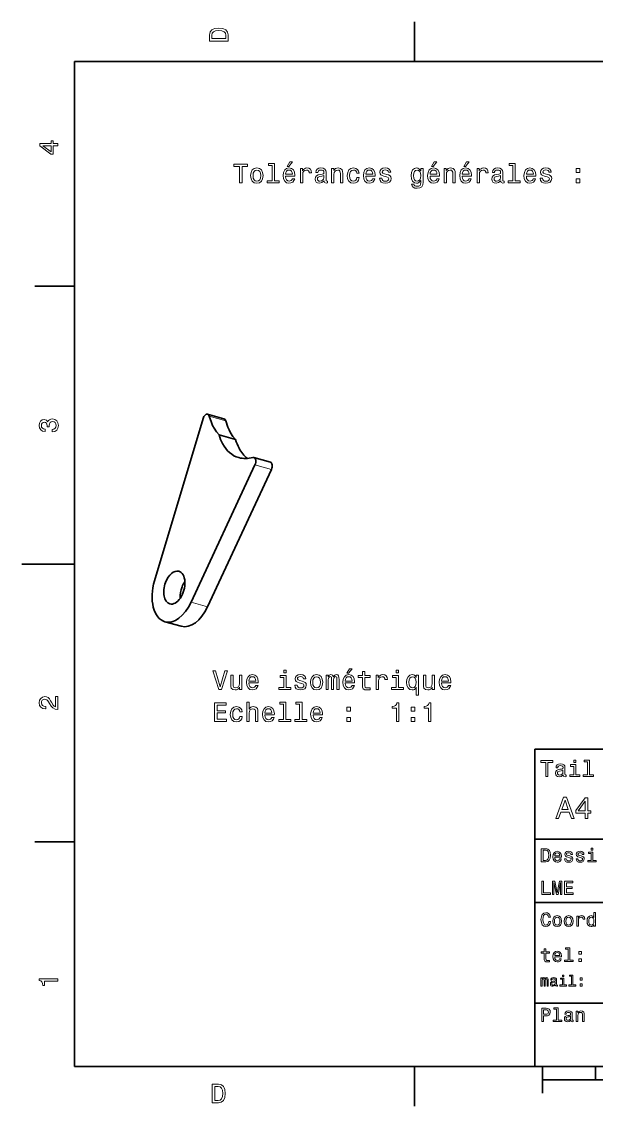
# Model space of a CAD drawing. Extents: x 0 to 297, y 0 to 210.
# Drawn here: x 0 to 108.7, y 2.5 to 207.5 of the extents above; entities that cross this region are included whole.
import ezdxf

# ---------------------------------------------------------------- set-up
doc = ezdxf.new("R2010")
doc.units = 0

msp = doc.modelspace()

# ---------------------------------------------------------------- linework, layer by layer
at = {"color": 7, "lineweight": 35, "ltscale": 0.1875}
for p, q in [((74.300003, 200), (74.300003, 207.5)), ((10, 157.5), (2.5, 157.5)), ((10, 52.5), (2.5, 52.5)), ((74.300003, 10), (74.300003, 2.5))]:
    msp.add_line(p, q, dxfattribs=at)
at = {"color": 7, "lineweight": 35}
for p, q in [((287, 200), (10, 200)), ((10, 200), (10, 10)), ((34.310867, 132.52832), (25.124331, 101.818321)), ((32.028049, 97.77507), (44.112312, 123.7388)), ((35.144493, 96.910027), (47.228756, 122.873764)), ((97, 10), (97, 70)), ((97, 70), (287, 70)), ((97, 53), (162, 53)), ((97, 41), (162, 41)), ((97, 22), (162, 22)), ((10, 10), (287, 10)), ((97, 10), (287, 10)), ((98.5, 7.5), (198.5, 7.5))]:
    msp.add_line(p, q, dxfattribs=at)
at = {"color": 7, "lineweight": 35, "ltscale": 0.080857}
for p, q in [((35.135937, 133.302017), (38.25238, 132.436981)), ((40.452961, 128.52005), (37.336517, 129.385101)), ((47.023422, 124.250923), (43.906975, 125.115967)), ((27.06814, 94.090286), (30.184586, 93.225243))]:
    msp.add_line(p, q, dxfattribs=at)
at = {"color": 7, "lineweight": 13, "ltscale": 0.080857}
for p, q in [((35.452778, 132.928955), (38.569225, 132.063919)), ((47.228756, 122.873764), (44.112312, 123.7388)), ((35.144493, 96.910027), (32.028049, 97.77507))]:
    msp.add_line(p, q, dxfattribs=at)
at = {"color": 7, "lineweight": 35, "ltscale": 0.25}
msp.add_line((10, 105), (0, 105), dxfattribs=at)
at = {"color": 7, "lineweight": 35, "ltscale": 0.125}
msp.add_line((98.5, 10), (98.5, 5), dxfattribs=at)
at = {"color": 7, "lineweight": 35, "ltscale": 0.0625}
msp.add_line((108.5, 10), (108.5, 7.5), dxfattribs=at)
at = {"color": 7, "lineweight": 13}
for points in [[(35.533215, 204.994965), (35.533215, 203.829971), (39.033215, 203.829971), (39.033215, 204.994965), (38.922264, 205.544678), (38.584366, 205.953171), (38.034657, 206.205338), (37.283215, 206.296112), (36.516644, 206.215424), (36.21405, 206.114563), (35.971977, 205.973343), (35.644165, 205.56485), (35.563473, 205.297562)], [(35.951801, 204.959656), (36.027451, 205.342941), (36.259438, 205.605194), (36.672985, 205.761536), (37.283215, 205.811966), (37.873272, 205.756485), (38.286816, 205.600143), (38.533936, 205.332855), (38.614628, 204.959656), (38.614628, 204.298996), (35.951801, 204.298996)], [(6.833213, 184.02739), (6.833213, 184.481277), (5.965778, 184.481277), (5.965778, 184.98056), (5.56232, 184.98056), (5.56232, 184.481277), (3.408862, 184.481277), (3.408862, 184.022339), (5.521974, 182.489197), (5.965778, 182.489197), (5.965778, 184.02739)], [(5.56232, 182.912827), (3.993876, 184.02739), (5.56232, 184.02739)], [(41.201794, 177.052185), (41.665771, 177.052185), (41.665771, 180.128555), (42.72485, 180.128555), (42.72485, 180.552185), (40.137672, 180.552185), (40.137672, 180.128555), (41.201794, 180.128555)], [(47.344444, 180.300018), (47.344444, 177.425385), (46.431622, 177.425385), (46.431622, 177.052185), (48.69603, 177.052185), (48.69603, 177.425385), (47.78825, 177.425385), (47.78825, 180.673218), (46.648479, 180.673218), (46.648479, 180.300018)], [(50.193871, 180.128555), (50.491421, 180.128555), (51.192429, 180.985901), (50.698193, 180.985901)], [(77.518074, 180.128555), (77.815628, 180.128555), (78.516632, 180.985901), (78.0224, 180.985901)], [(83.590118, 180.128555), (83.887665, 180.128555), (84.588676, 180.985901), (84.094437, 180.985901)], [(92.884781, 180.300018), (92.884781, 177.425385), (91.971962, 177.425385), (91.971962, 177.052185), (94.236374, 177.052185), (94.236374, 177.425385), (93.32859, 177.425385), (93.32859, 180.673218), (92.18882, 180.673218), (92.18882, 180.300018)], [(43.294735, 178.403763), (43.375427, 177.788498), (43.607414, 177.33461), (43.975571, 177.052185), (44.469807, 176.95636), (44.959, 177.052185), (45.327156, 177.329559), (45.559143, 177.783447), (45.644878, 178.403763), (45.559143, 179.019043), (45.327156, 179.477982), (44.959, 179.755356), (44.469807, 179.856216), (43.975571, 179.755356), (43.607414, 179.472931), (43.375427, 179.019043)], [(43.748623, 178.408813), (43.794014, 178.862701), (43.935223, 179.190521), (44.16217, 179.392242), (44.469807, 179.462845), (44.7724, 179.392242), (44.999344, 179.195557), (45.140556, 178.862701), (45.190987, 178.408813), (45.140556, 177.949875), (44.999344, 177.61702), (44.7724, 177.415298), (44.469807, 177.349731), (44.16217, 177.415298), (43.935223, 177.61702), (43.794014, 177.949875)], [(49.88623, 178.277695), (51.661449, 178.277695), (51.666492, 178.484467), (51.5858, 179.064438), (51.363899, 179.498154), (51.010872, 179.760391), (50.541851, 179.856216), (50.08292, 179.755356), (49.729893, 179.472931), (49.502949, 179.014008), (49.422256, 178.408813), (49.497906, 177.788498), (49.72485, 177.33461), (50.07283, 177.052185), (50.526722, 176.95636), (50.920094, 177.021927), (51.242859, 177.19339), (51.479893, 177.465729), (51.616058, 177.828842), (51.177299, 177.828842), (51.086521, 177.627106), (50.955399, 177.475815), (50.582199, 177.354782), (50.294735, 177.410248), (50.077873, 177.586761), (49.936665, 177.874237), (49.88623, 178.262558)], [(49.88623, 178.650894), (49.941708, 178.998871), (50.077873, 179.256073), (50.284649, 179.412415), (50.556984, 179.467896), (50.824272, 179.412415), (51.031044, 179.256073), (51.157127, 178.998871), (51.202515, 178.650894)], [(52.700356, 177.052185), (53.144157, 177.052185), (53.144157, 178.600449), (53.189545, 178.973648), (53.325714, 179.240952), (53.547615, 179.402328), (53.845165, 179.457809), (54.06707, 179.422501), (54.233494, 179.32164), (54.334358, 179.150162), (54.369663, 178.918182), (54.818512, 178.918182), (54.757992, 179.326675), (54.591564, 179.619186), (54.314186, 179.7957), (53.935944, 179.856216), (53.678741, 179.815872), (53.456837, 179.715012), (53.260151, 179.543533), (53.103813, 179.311554), (53.103813, 179.760391), (52.700356, 179.760391)], [(57.178741, 177.405212), (57.178741, 177.390076), (57.203957, 177.218613), (57.279602, 177.09758), (57.597328, 177.001755), (57.844444, 177.042099), (57.844444, 177.38504), (57.738541, 177.369904), (57.597328, 177.435471), (57.572113, 177.637207), (57.572113, 179.039215), (57.511593, 179.397293), (57.335083, 179.649445), (57.027443, 179.800751), (56.593727, 179.856216), (56.170097, 179.7957), (55.857414, 179.624237), (55.660728, 179.356934), (55.595169, 179.003922), (55.595169, 178.973648), (55.993584, 178.973648), (56.028885, 179.185471), (56.139835, 179.336761), (56.321392, 179.427551), (56.578598, 179.462845), (56.825714, 179.437637), (57.002228, 179.361984), (57.108135, 179.230865), (57.14344, 179.049301), (57.123264, 178.837494), (57.042572, 178.731583), (56.840843, 178.681152), (56.462601, 178.640808), (56.028885, 178.550018), (55.721249, 178.388641), (55.539692, 178.136475), (55.484215, 177.763275), (55.534649, 177.43042), (55.690987, 177.183304), (55.94315, 177.026962), (56.29113, 176.971497), (56.760155, 177.077408)], [(57.128307, 178.000305), (57.067787, 177.738068), (56.906406, 177.536331), (56.66433, 177.405212), (56.366783, 177.359818), (56.17514, 177.38504), (56.038971, 177.465729), (55.953236, 177.606934), (55.92802, 177.803619), (55.948193, 177.980133), (56.028885, 178.106216), (56.35165, 178.247437), (56.760155, 178.307953), (57.128307, 178.428986)], [(58.605972, 177.052185), (59.049778, 177.052185), (59.049778, 178.615585), (59.095169, 178.973648), (59.241421, 179.235901), (59.468365, 179.397293), (59.770958, 179.457809), (60.013035, 179.407379), (60.16433, 179.27121), (60.239979, 179.044266), (60.265198, 178.741669), (60.265198, 177.052185), (60.709, 177.052185), (60.709, 178.832443), (60.688828, 179.190521), (60.598049, 179.488068), (60.300499, 179.760391), (59.836521, 179.856216), (59.579315, 179.820923), (59.362457, 179.725098), (59.175858, 179.563705), (59.029602, 179.346848), (59.029602, 179.760391), (58.605972, 179.760391)], [(63.366783, 178.862701), (63.805542, 178.862701), (63.714764, 179.266159), (63.497906, 179.583893), (63.160011, 179.780579), (62.721249, 179.856216), (62.237099, 179.755356), (61.868942, 179.472931), (61.636955, 179.014008), (61.556263, 178.398727), (61.631912, 177.788498), (61.858856, 177.33461), (62.216927, 177.052185), (62.70612, 176.95636), (63.139839, 177.032013), (63.477734, 177.24382), (63.709721, 177.576675), (63.810585, 178.020477), (63.386955, 178.020477), (63.311306, 177.738068), (63.170097, 177.526245), (62.968369, 177.395126), (62.721249, 177.354782), (62.413612, 177.420334), (62.191711, 177.62207), (62.055542, 177.949875), (62.010155, 178.413849), (62.055542, 178.867752), (62.196754, 179.195557), (62.423698, 179.397293), (62.721249, 179.467896), (62.983498, 179.422501), (63.180183, 179.306503), (63.311306, 179.114868)], [(65.066345, 178.277695), (66.841568, 178.277695), (66.846603, 178.484467), (66.765915, 179.064438), (66.544014, 179.498154), (66.190987, 179.760391), (65.72197, 179.856216), (65.263031, 179.755356), (64.910011, 179.472931), (64.68306, 179.014008), (64.602371, 178.408813), (64.678024, 177.788498), (64.904968, 177.33461), (65.252945, 177.052185), (65.706841, 176.95636), (66.100212, 177.021927), (66.422974, 177.19339), (66.660011, 177.465729), (66.796173, 177.828842), (66.357414, 177.828842), (66.266632, 177.627106), (66.135513, 177.475815), (65.762314, 177.354782), (65.474854, 177.410248), (65.257996, 177.586761), (65.116783, 177.874237), (65.066345, 178.262558)], [(65.066345, 178.650894), (65.121826, 178.998871), (65.257996, 179.256073), (65.464767, 179.412415), (65.737099, 179.467896), (66.004387, 179.412415), (66.211159, 179.256073), (66.337242, 178.998871), (66.382629, 178.650894)], [(69.040413, 178.630722), (68.61174, 178.731583), (68.294014, 178.84758), (68.18811, 179.08461), (68.218369, 179.251038), (68.324272, 179.37207), (68.495743, 179.447723), (68.742859, 179.477982), (68.979889, 179.447723), (69.166489, 179.356934), (69.287529, 179.220779), (69.337959, 179.039215), (69.771683, 179.039215), (69.771683, 179.049301), (69.69603, 179.377106), (69.489258, 179.634323), (69.166489, 179.7957), (68.742859, 179.856216), (68.314186, 179.7957), (68.001511, 179.629272), (67.804825, 179.382156), (67.744301, 179.069473), (67.789688, 178.766876), (67.930901, 178.555069), (68.162888, 178.403763), (68.500786, 178.297867), (68.995026, 178.176819), (69.297615, 178.050751), (69.378311, 177.949875), (69.408569, 177.798584), (69.363174, 177.611984), (69.242142, 177.470779), (69.045456, 177.37999), (68.783203, 177.349731), (68.505829, 177.37999), (68.3041, 177.485901), (68.167931, 177.657379), (68.112457, 177.894409), (67.683784, 177.894409), (67.754387, 177.490952), (67.961159, 177.198441), (68.288971, 177.021927), (68.742859, 176.95636), (69.216927, 177.021927), (69.564911, 177.198441), (69.776718, 177.480865), (69.852371, 177.849014), (69.796898, 178.166733), (69.640556, 178.383591), (69.383347, 178.524811)], [(75.894157, 177.173218), (75.894157, 179.760391), (75.47052, 179.760391), (75.47052, 179.32164), (75.122543, 179.720047), (74.910721, 179.820923), (74.673691, 179.856216), (74.245026, 179.755356), (73.91217, 179.472931), (73.695313, 179.019043), (73.619659, 178.408813), (73.695313, 177.793533), (73.91217, 177.339645), (74.245026, 177.052185), (74.673691, 176.95636), (74.915771, 176.991669), (75.1175, 177.082443), (75.47052, 177.465729), (75.47052, 177.082443), (75.430176, 176.779846), (75.319229, 176.562988), (75.107407, 176.436905), (74.789688, 176.391525), (74.512314, 176.421783), (74.315628, 176.497437), (74.199631, 176.628555), (74.16433, 176.805069), (73.735657, 176.805069), (73.735657, 176.784897), (73.801216, 176.462128), (74.002945, 176.220047), (74.325714, 176.063705), (74.764473, 176.00824), (75.288971, 176.083893), (75.636948, 176.2957), (75.833633, 176.663864)], [(74.078598, 178.408813), (74.123978, 178.857666), (74.260147, 179.190521), (74.47197, 179.387207), (74.754387, 179.457809), (75.051941, 179.387207), (75.273834, 179.190521), (75.410004, 178.857666), (75.460434, 178.408813), (75.410004, 177.949875), (75.273834, 177.62207), (75.051941, 177.420334), (74.754387, 177.354782), (74.47197, 177.420334), (74.260147, 177.62207), (74.123978, 177.954926)], [(77.210434, 178.277695), (78.985657, 178.277695), (78.990692, 178.484467), (78.910004, 179.064438), (78.688103, 179.498154), (78.335075, 179.760391), (77.866058, 179.856216), (77.40712, 179.755356), (77.054092, 179.472931), (76.827148, 179.014008), (76.74646, 178.408813), (76.822113, 177.788498), (77.049057, 177.33461), (77.397034, 177.052185), (77.850922, 176.95636), (78.244301, 177.021927), (78.567062, 177.19339), (78.804092, 177.465729), (78.940262, 177.828842), (78.501503, 177.828842), (78.410721, 177.627106), (78.279602, 177.475815), (77.906403, 177.354782), (77.618942, 177.410248), (77.402084, 177.586761), (77.260864, 177.874237), (77.210434, 178.262558)], [(77.210434, 178.650894), (77.265915, 178.998871), (77.402084, 179.256073), (77.608856, 179.412415), (77.881187, 179.467896), (78.148483, 179.412415), (78.355255, 179.256073), (78.481331, 178.998871), (78.526718, 178.650894)], [(79.858131, 177.052185), (80.301933, 177.052185), (80.301933, 178.615585), (80.347321, 178.973648), (80.493576, 179.235901), (80.72052, 179.397293), (81.023117, 179.457809), (81.26519, 179.407379), (81.416489, 179.27121), (81.492142, 179.044266), (81.517349, 178.741669), (81.517349, 177.052185), (81.961159, 177.052185), (81.961159, 178.832443), (81.940979, 179.190521), (81.850204, 179.488068), (81.552658, 179.760391), (81.088684, 179.856216), (80.831474, 179.820923), (80.614616, 179.725098), (80.428017, 179.563705), (80.281761, 179.346848), (80.281761, 179.760391), (79.858131, 179.760391)], [(83.282486, 178.277695), (85.057693, 178.277695), (85.062744, 178.484467), (84.982048, 179.064438), (84.760147, 179.498154), (84.40712, 179.760391), (83.938103, 179.856216), (83.479172, 179.755356), (83.126144, 179.472931), (82.8992, 179.014008), (82.818504, 178.408813), (82.89415, 177.788498), (83.121094, 177.33461), (83.469086, 177.052185), (83.922974, 176.95636), (84.316345, 177.021927), (84.639114, 177.19339), (84.876144, 177.465729), (85.012314, 177.828842), (84.573547, 177.828842), (84.482773, 177.627106), (84.351646, 177.475815), (83.978447, 177.354782), (83.690979, 177.410248), (83.474121, 177.586761), (83.332916, 177.874237), (83.282486, 178.262558)], [(83.282486, 178.650894), (83.337952, 178.998871), (83.474121, 179.256073), (83.680893, 179.412415), (83.953232, 179.467896), (84.22052, 179.412415), (84.427292, 179.256073), (84.553375, 178.998871), (84.598763, 178.650894)], [(86.096603, 177.052185), (86.540405, 177.052185), (86.540405, 178.600449), (86.5858, 178.973648), (86.721962, 179.240952), (86.943863, 179.402328), (87.241409, 179.457809), (87.463318, 179.422501), (87.629745, 179.32164), (87.730606, 179.150162), (87.765915, 178.918182), (88.214752, 178.918182), (88.154236, 179.326675), (87.987808, 179.619186), (87.710434, 179.7957), (87.332191, 179.856216), (87.074989, 179.815872), (86.853088, 179.715012), (86.656403, 179.543533), (86.500061, 179.311554), (86.500061, 179.760391), (86.096603, 179.760391)], [(90.574982, 177.405212), (90.574982, 177.390076), (90.600204, 177.218613), (90.67585, 177.09758), (90.993576, 177.001755), (91.240692, 177.042099), (91.240692, 177.38504), (91.134781, 177.369904), (90.993576, 177.435471), (90.968353, 177.637207), (90.968353, 179.039215), (90.907837, 179.397293), (90.731323, 179.649445), (90.423691, 179.800751), (89.989975, 179.856216), (89.566345, 179.7957), (89.253662, 179.624237), (89.056976, 179.356934), (88.991409, 179.003922), (88.991409, 178.973648), (89.389832, 178.973648), (89.425133, 179.185471), (89.536087, 179.336761), (89.717636, 179.427551), (89.974838, 179.462845), (90.221962, 179.437637), (90.398476, 179.361984), (90.504379, 179.230865), (90.539688, 179.049301), (90.519516, 178.837494), (90.43882, 178.731583), (90.237091, 178.681152), (89.858849, 178.640808), (89.425133, 178.550018), (89.117493, 178.388641), (88.935944, 178.136475), (88.880463, 177.763275), (88.930893, 177.43042), (89.087234, 177.183304), (89.339401, 177.026962), (89.687378, 176.971497), (90.156403, 177.077408)], [(90.524551, 178.000305), (90.464035, 177.738068), (90.302658, 177.536331), (90.060577, 177.405212), (89.763031, 177.359818), (89.571381, 177.38504), (89.435219, 177.465729), (89.349487, 177.606934), (89.324265, 177.803619), (89.344437, 177.980133), (89.425133, 178.106216), (89.747894, 178.247437), (90.156403, 178.307953), (90.524551, 178.428986)], [(95.426575, 178.277695), (97.201782, 178.277695), (97.206833, 178.484467), (97.126137, 179.064438), (96.904236, 179.498154), (96.551208, 179.760391), (96.082191, 179.856216), (95.62326, 179.755356), (95.270233, 179.472931), (95.043289, 179.014008), (94.962593, 178.408813), (95.038239, 177.788498), (95.265182, 177.33461), (95.613174, 177.052185), (96.067062, 176.95636), (96.460434, 177.021927), (96.783203, 177.19339), (97.020233, 177.465729), (97.156403, 177.828842), (96.717636, 177.828842), (96.626862, 177.627106), (96.495735, 177.475815), (96.122536, 177.354782), (95.835068, 177.410248), (95.61821, 177.586761), (95.477005, 177.874237), (95.426575, 178.262558)], [(95.426575, 178.650894), (95.48204, 178.998871), (95.61821, 179.256073), (95.824982, 179.412415), (96.097321, 179.467896), (96.364609, 179.412415), (96.571381, 179.256073), (96.697464, 178.998871), (96.742851, 178.650894)], [(99.400635, 178.630722), (98.971954, 178.731583), (98.654236, 178.84758), (98.548325, 179.08461), (98.578583, 179.251038), (98.684494, 179.37207), (98.855965, 179.447723), (99.103081, 179.477982), (99.340118, 179.447723), (99.526718, 179.356934), (99.647751, 179.220779), (99.698181, 179.039215), (100.131897, 179.039215), (100.131897, 179.049301), (100.056252, 179.377106), (99.84948, 179.634323), (99.526718, 179.7957), (99.103081, 179.856216), (98.674408, 179.7957), (98.361725, 179.629272), (98.165039, 179.382156), (98.104523, 179.069473), (98.149918, 178.766876), (98.291122, 178.555069), (98.523109, 178.403763), (98.861008, 178.297867), (99.35524, 178.176819), (99.657837, 178.050751), (99.738525, 177.949875), (99.768784, 177.798584), (99.723404, 177.611984), (99.602364, 177.470779), (99.405678, 177.37999), (99.143433, 177.349731), (98.866051, 177.37999), (98.664322, 177.485901), (98.528152, 177.657379), (98.472679, 177.894409), (98.044006, 177.894409), (98.114609, 177.490952), (98.321381, 177.198441), (98.649193, 177.021927), (99.103081, 176.95636), (99.577148, 177.021927), (99.925125, 177.198441), (100.136948, 177.480865), (100.212593, 177.849014), (100.15712, 178.166733), (100.000778, 178.383591), (99.743576, 178.524811)], [(104.842278, 179.008957), (105.538239, 179.008957), (105.538239, 179.760391), (104.842278, 179.760391)], [(104.842278, 177.052185), (105.538239, 177.052185), (105.538239, 177.803619), (104.842278, 177.803619)], [(5.73379, 129.979111), (5.769093, 129.979111), (6.253242, 130.059799), (6.616354, 130.296829), (6.848343, 130.670029), (6.934078, 131.164276), (6.848343, 131.688766), (6.626441, 132.082138), (6.273415, 132.334305), (5.819525, 132.425079), (5.521974, 132.384735), (5.279899, 132.273788), (5.0933, 132.092224), (4.957133, 131.850143), (4.684798, 132.177963), (4.251081, 132.293961), (3.857709, 132.218307), (3.560158, 132.00145), (3.373559, 131.648422), (3.307997, 131.164276), (3.388689, 130.710388), (3.610591, 130.362396), (3.963617, 130.135452), (4.432637, 130.059799), (4.46794, 130.059799), (4.46794, 130.508652), (4.145173, 130.548996), (3.913184, 130.680115), (3.771974, 130.891937), (3.721542, 131.189484), (3.761888, 131.451736), (3.867795, 131.643372), (4.039265, 131.759369), (4.271254, 131.804764), (4.518372, 131.759369), (4.684798, 131.638336), (4.785663, 131.426514), (4.815922, 131.139053), (4.810879, 130.942368), (5.209294, 130.942368), (5.199208, 131.189484), (5.244596, 131.507217), (5.365634, 131.744247), (5.56232, 131.885452), (5.819525, 131.935883), (6.112032, 131.880417), (6.328891, 131.734161), (6.465058, 131.502167), (6.510447, 131.194534), (6.460014, 130.876801), (6.308718, 130.644821), (6.066643, 130.498566), (5.73379, 130.443085)], [(38.416996, 84.788094), (37.539474, 81.807549), (36.636734, 84.788094), (36.157627, 84.788094), (37.287312, 81.283051), (37.791634, 81.283051), (38.896103, 84.788094)], [(42.955898, 82.508553), (44.731117, 82.508553), (44.73616, 82.715324), (44.655468, 83.295296), (44.433563, 83.729019), (44.08054, 83.991264), (43.611519, 84.087082), (43.152584, 83.986221), (42.799561, 83.703796), (42.572613, 83.244865), (42.491924, 82.639679), (42.56757, 82.019363), (42.794518, 81.565468), (43.142498, 81.283051), (43.59639, 81.187233), (43.989761, 81.252792), (44.312527, 81.424263), (44.549561, 81.696594), (44.685726, 82.059708), (44.246967, 82.059708), (44.156189, 81.857979), (44.025063, 81.70668), (43.651863, 81.585648), (43.364403, 81.641121), (43.147541, 81.817635), (43.006332, 82.105095), (42.955898, 82.493423)], [(50.011375, 84.904091), (49.542355, 84.904091), (49.542355, 84.399765), (50.011375, 84.399765)], [(53.00201, 82.86158), (52.573334, 82.962448), (52.255611, 83.078438), (52.149704, 83.315468), (52.179962, 83.481895), (52.285873, 83.602936), (52.45734, 83.678581), (52.70446, 83.708839), (52.94149, 83.678581), (53.12809, 83.587807), (53.24913, 83.451637), (53.299561, 83.270081), (53.733276, 83.270081), (53.733276, 83.280167), (53.657631, 83.607979), (53.450859, 83.865181), (53.12809, 84.026566), (52.70446, 84.087082), (52.275787, 84.026566), (51.963104, 83.860138), (51.766418, 83.613022), (51.705902, 83.300339), (51.751289, 82.997749), (51.892498, 82.785934), (52.124489, 82.634636), (52.462383, 82.528725), (52.956619, 82.407692), (53.259216, 82.281609), (53.339905, 82.180748), (53.370163, 82.029449), (53.324776, 81.84285), (53.203739, 81.701637), (53.007053, 81.610863), (52.744804, 81.580605), (52.46743, 81.610863), (52.265697, 81.716766), (52.129532, 81.888237), (52.074055, 82.125267), (51.645382, 82.125267), (51.715988, 81.721809), (51.92276, 81.429306), (52.250568, 81.252792), (52.70446, 81.187233), (53.17852, 81.252792), (53.526505, 81.429306), (53.738319, 81.711723), (53.813969, 82.07988), (53.758492, 82.397606), (53.602154, 82.614464), (53.344948, 82.755676)], [(54.58054, 82.634636), (54.661232, 82.019363), (54.893219, 81.565468), (55.261375, 81.283051), (55.755611, 81.187233), (56.244804, 81.283051), (56.612961, 81.560425), (56.844948, 82.01432), (56.930683, 82.634636), (56.844948, 83.249908), (56.612961, 83.708839), (56.244804, 83.986221), (55.755611, 84.087082), (55.261375, 83.986221), (54.893219, 83.703796), (54.661232, 83.249908)], [(57.571175, 81.283051), (57.979675, 81.283051), (57.979675, 83.093567), (58.00489, 83.365906), (58.080544, 83.562592), (58.196533, 83.678581), (58.347832, 83.723976), (58.468872, 83.683624), (58.549561, 83.582764), (58.589905, 83.411293), (58.605034, 83.184349), (58.605034, 81.283051), (58.988319, 81.283051), (58.988319, 83.093567), (59.013538, 83.360863), (59.089188, 83.557549), (59.210224, 83.678581), (59.361519, 83.723976), (59.482559, 83.683624), (59.563248, 83.582764), (59.613682, 83.184349), (59.613682, 81.283051), (60.022186, 81.283051), (60.022186, 83.154091), (59.996967, 83.542419), (59.916275, 83.839966), (59.75489, 84.021523), (59.492645, 84.087082), (59.185005, 83.986221), (58.947975, 83.69371), (58.761375, 83.981178), (58.448696, 84.087082), (58.161232, 83.986221), (57.964546, 83.703796), (57.964546, 83.991264), (57.571175, 83.991264)], [(61.172039, 82.508553), (62.947254, 82.508553), (62.952297, 82.715324), (62.871605, 83.295296), (62.649704, 83.729019), (62.296677, 83.991264), (61.82766, 84.087082), (61.368725, 83.986221), (61.015701, 83.703796), (60.788754, 83.244865), (60.708061, 82.639679), (60.78371, 82.019363), (61.010654, 81.565468), (61.358639, 81.283051), (61.812531, 81.187233), (62.205902, 81.252792), (62.528667, 81.424263), (62.765701, 81.696594), (62.901863, 82.059708), (62.463104, 82.059708), (62.372326, 81.857979), (62.241203, 81.70668), (61.868004, 81.585648), (61.58054, 81.641121), (61.363682, 81.817635), (61.222473, 82.105095), (61.172039, 82.493423)], [(61.479675, 84.359421), (61.777225, 84.359421), (62.478233, 85.216766), (61.983997, 85.216766)], [(64.414833, 83.522247), (64.414833, 82.165619), (64.445091, 81.726852), (64.586304, 81.424263), (64.868721, 81.247749), (65.347832, 81.187233), (65.87233, 81.212448), (65.87233, 81.595734), (65.489044, 81.565468), (65.14106, 81.60582), (64.95446, 81.731895), (64.873764, 81.94371), (64.858635, 82.241264), (64.858635, 83.522247), (65.87233, 83.522247), (65.87233, 83.900482), (64.858635, 83.900482), (64.858635, 84.692276), (64.414833, 84.692276), (64.414833, 83.900482), (63.648262, 83.900482), (63.648262, 83.522247)], [(67.022179, 81.283051), (67.465988, 81.283051), (67.465988, 82.831322), (67.511375, 83.204521), (67.647537, 83.471809), (67.869446, 83.633194), (68.166992, 83.688667), (68.388901, 83.653366), (68.555321, 83.552505), (68.656189, 83.381035), (68.69149, 83.149048), (69.140335, 83.149048), (69.079819, 83.557549), (68.913391, 83.850052), (68.636017, 84.026566), (68.257767, 84.087082), (68.000565, 84.046738), (67.778664, 83.945877), (67.581978, 83.774406), (67.425636, 83.542419), (67.425636, 83.991264), (67.022179, 83.991264)], [(71.263535, 84.904091), (70.79451, 84.904091), (70.79451, 84.399765), (71.263535, 84.399765)], [(74.592064, 83.572678), (74.435722, 83.799622), (74.259216, 83.961006), (74.052437, 84.051781), (73.815407, 84.087082), (73.386734, 83.986221), (73.053879, 83.703796), (72.837021, 83.249908), (72.761368, 82.639679), (72.837021, 82.024406), (73.053879, 81.570511), (73.386734, 81.283051), (73.815407, 81.187233), (74.052437, 81.217491), (74.254166, 81.303223), (74.430679, 81.459564), (74.592064, 81.696594), (74.592064, 80.234062), (75.035873, 80.234062), (75.035873, 83.991264), (74.592064, 83.991264)], [(79.388168, 82.508553), (81.163391, 82.508553), (81.168427, 82.715324), (81.087738, 83.295296), (80.865837, 83.729019), (80.51281, 83.991264), (80.043793, 84.087082), (79.584854, 83.986221), (79.231827, 83.703796), (79.004883, 83.244865), (78.924194, 82.639679), (78.999847, 82.019363), (79.226791, 81.565468), (79.574768, 81.283051), (80.028656, 81.187233), (80.422035, 81.252792), (80.744797, 81.424263), (80.981827, 81.696594), (81.117996, 82.059708), (80.679237, 82.059708), (80.588455, 81.857979), (80.457336, 81.70668), (80.084137, 81.585648), (79.796677, 81.641121), (79.579819, 81.817635), (79.438599, 82.105095), (79.388168, 82.493423)], [(41.619446, 83.991264), (41.17564, 83.991264), (41.17564, 82.427864), (41.125206, 82.064751), (40.978954, 81.802505), (40.75201, 81.641121), (40.45446, 81.590691), (40.217426, 81.631035), (40.066132, 81.752068), (39.980396, 81.958839), (39.960224, 82.25135), (39.960224, 83.991264), (39.516418, 83.991264), (39.516418, 82.211006), (39.531548, 81.852936), (39.627369, 81.555382), (39.919876, 81.283051), (40.388897, 81.187233), (40.64106, 81.222534), (40.857918, 81.313309), (41.044518, 81.46965), (41.195812, 81.696594), (41.195812, 81.283051), (41.619446, 81.283051)], [(42.955898, 82.881752), (43.011375, 83.229736), (43.147541, 83.486938), (43.354317, 83.64328), (43.626648, 83.698753), (43.89394, 83.64328), (44.100712, 83.486938), (44.226791, 83.229736), (44.272182, 82.881752)], [(49.996246, 81.65625), (49.996246, 83.900482), (48.856476, 83.900482), (48.856476, 83.522247), (49.552441, 83.522247), (49.552441, 81.65625), (48.644661, 81.65625), (48.644661, 81.283051), (50.914112, 81.283051), (50.914112, 81.65625)], [(55.034431, 82.639679), (55.079819, 83.093567), (55.221031, 83.421379), (55.447975, 83.623108), (55.755611, 83.69371), (56.058205, 83.623108), (56.285149, 83.426422), (56.426361, 83.093567), (56.476791, 82.639679), (56.426361, 82.180748), (56.285149, 81.847893), (56.058205, 81.646164), (55.755611, 81.580605), (55.447975, 81.646164), (55.221031, 81.847893), (55.079819, 82.180748)], [(61.172039, 82.881752), (61.227516, 83.229736), (61.363682, 83.486938), (61.570454, 83.64328), (61.842789, 83.698753), (62.110077, 83.64328), (62.316849, 83.486938), (62.442932, 83.229736), (62.488319, 82.881752)], [(71.248405, 81.65625), (71.248405, 83.900482), (70.108635, 83.900482), (70.108635, 83.522247), (70.804596, 83.522247), (70.804596, 81.65625), (69.89682, 81.65625), (69.89682, 81.283051), (72.166275, 81.283051), (72.166275, 81.65625)], [(73.215263, 82.639679), (73.260651, 83.088524), (73.401863, 83.416336), (73.613678, 83.618065), (73.891052, 83.688667), (74.183563, 83.618065), (74.405464, 83.421379), (74.536591, 83.093567), (74.587021, 82.639679), (74.536591, 82.180748), (74.405464, 81.852936), (74.183563, 81.651207), (73.891052, 81.585648), (73.613678, 81.651207), (73.401863, 81.852936), (73.260651, 82.185791)], [(78.051712, 83.991264), (77.60791, 83.991264), (77.60791, 82.427864), (77.55748, 82.064751), (77.411224, 81.802505), (77.18428, 81.641121), (76.886734, 81.590691), (76.649704, 81.631035), (76.498398, 81.752068), (76.412666, 81.958839), (76.392494, 82.25135), (76.392494, 83.991264), (75.948692, 83.991264), (75.948692, 82.211006), (75.963821, 81.852936), (76.059647, 81.555382), (76.35215, 81.283051), (76.821167, 81.187233), (77.073334, 81.222534), (77.290192, 81.313309), (77.476791, 81.46965), (77.628082, 81.696594), (77.628082, 81.283051), (78.051712, 81.283051)], [(79.388168, 82.881752), (79.443649, 83.229736), (79.579819, 83.486938), (79.786591, 83.64328), (80.058922, 83.698753), (80.326218, 83.64328), (80.53299, 83.486938), (80.659065, 83.229736), (80.704453, 82.881752)], [(6.833213, 77.519447), (6.833213, 79.925072), (6.399496, 79.925072), (6.399496, 78.023773), (6.162464, 78.129684), (5.965778, 78.311241), (5.607709, 78.871033), (5.456412, 79.168587), (5.239553, 79.501442), (4.987392, 79.738472), (4.689842, 79.874641), (4.351945, 79.925072), (3.928314, 79.839333), (3.595461, 79.602303), (3.383646, 79.239189), (3.307997, 78.770172), (3.393732, 78.286018), (3.630764, 77.91787), (4.009006, 77.680832), (4.508286, 77.600143), (4.578891, 77.600143), (4.578891, 78.059074), (4.538545, 78.059074), (4.195605, 78.104462), (3.943444, 78.240631), (3.782061, 78.457489), (3.726585, 78.744957), (3.777017, 79.03746), (3.903098, 79.254318), (4.099784, 79.395531), (4.346902, 79.445961), (4.578891, 79.41066), (4.775577, 79.314842), (4.947046, 79.153458), (5.098343, 78.931557), (5.259727, 78.634003), (5.572406, 78.139771), (5.90526, 77.791786), (6.308718, 77.585014), (6.818084, 77.519447)], [(36.480396, 75.236221), (38.699417, 75.236221), (38.699417, 75.659851), (36.944374, 75.659851), (36.944374, 76.845009), (38.507774, 76.845009), (38.507774, 77.263596), (36.944374, 77.263596), (36.944374, 78.312592), (38.659069, 78.312592), (38.659069, 78.736221), (36.480396, 78.736221)], [(41.256332, 77.046738), (41.695091, 77.046738), (41.604317, 77.450195), (41.387455, 77.767921), (41.049561, 77.964607), (40.610798, 78.040253), (40.126648, 77.939392), (39.758492, 77.656967), (39.526505, 77.198036), (39.445812, 76.582764), (39.521461, 75.972534), (39.748405, 75.518639), (40.106476, 75.236221), (40.595669, 75.140404), (41.029388, 75.216049), (41.367283, 75.427864), (41.59927, 75.760719), (41.700134, 76.204521), (41.276505, 76.204521), (41.200855, 75.922104), (41.059647, 75.710281), (40.857918, 75.579163), (40.610798, 75.538818), (40.303162, 75.604378), (40.081261, 75.806107), (39.945091, 76.133919), (39.899704, 76.597893), (39.945091, 77.051781), (40.086304, 77.379593), (40.313248, 77.581322), (40.610798, 77.651924), (40.873047, 77.606537), (41.069733, 77.490547), (41.200855, 77.298904)], [(42.56757, 75.236221), (43.011375, 75.236221), (43.011375, 76.799622), (43.056763, 77.157692), (43.203018, 77.419937), (43.429962, 77.581322), (43.732555, 77.641838), (43.974632, 77.591408), (44.125931, 77.455238), (44.201576, 77.228294), (44.226791, 76.925705), (44.226791, 75.236221), (44.670597, 75.236221), (44.670597, 77.016479), (44.650425, 77.37455), (44.559647, 77.672104), (44.262096, 77.944435), (43.798119, 78.040253), (43.545959, 78.004951), (43.329098, 77.909134), (43.147541, 77.757835), (43.011375, 77.551064), (43.011375, 78.857262), (42.56757, 78.857262)], [(45.99192, 76.461723), (47.767139, 76.461723), (47.772182, 76.668495), (47.69149, 77.248466), (47.469589, 77.68219), (47.116562, 77.944435), (46.647541, 78.040253), (46.18861, 77.939392), (45.835583, 77.656967), (45.608639, 77.198036), (45.527946, 76.59285), (45.603596, 75.972534), (45.83054, 75.518639), (46.17852, 75.236221), (46.632412, 75.140404), (47.025784, 75.205963), (47.348549, 75.377434), (47.585583, 75.649765), (47.721748, 76.012878), (47.28299, 76.012878), (47.192211, 75.81115), (47.061089, 75.659851), (46.687889, 75.538818), (46.400425, 75.594292), (46.183563, 75.770805), (46.042355, 76.058266), (45.99192, 76.446594)], [(49.522182, 78.484062), (49.522182, 75.609421), (48.60936, 75.609421), (48.60936, 75.236221), (50.873768, 75.236221), (50.873768, 75.609421), (49.965988, 75.609421), (49.965988, 78.857262), (48.826218, 78.857262), (48.826218, 78.484062)], [(52.558205, 78.484062), (52.558205, 75.609421), (51.645382, 75.609421), (51.645382, 75.236221), (53.90979, 75.236221), (53.90979, 75.609421), (53.00201, 75.609421), (53.00201, 78.857262), (51.86224, 78.857262), (51.86224, 78.484062)], [(55.099991, 76.461723), (56.875206, 76.461723), (56.880249, 76.668495), (56.799561, 77.248466), (56.57766, 77.68219), (56.224632, 77.944435), (55.755611, 78.040253), (55.296677, 77.939392), (54.943653, 77.656967), (54.716705, 77.198036), (54.636017, 76.59285), (54.711662, 75.972534), (54.938606, 75.518639), (55.286591, 75.236221), (55.740482, 75.140404), (56.133854, 75.205963), (56.456619, 75.377434), (56.693653, 75.649765), (56.829819, 76.012878), (56.39106, 76.012878), (56.300278, 75.81115), (56.169159, 75.659851), (55.795959, 75.538818), (55.508492, 75.594292), (55.291634, 75.770805), (55.150425, 76.058266), (55.099991, 76.446594)], [(61.479675, 77.192993), (62.17564, 77.192993), (62.17564, 77.944435), (61.479675, 77.944435)], [(70.844948, 75.236221), (71.303879, 75.236221), (71.303879, 78.761436), (70.960938, 78.761436), (70.870163, 78.453804), (70.688606, 78.247025), (70.411224, 78.125992), (70.027939, 78.085648), (70.027939, 77.727577), (70.844948, 77.727577)], [(73.623764, 77.192993), (74.319733, 77.192993), (74.319733, 77.944435), (73.623764, 77.944435)], [(76.916992, 75.236221), (77.375923, 75.236221), (77.375923, 78.761436), (77.03299, 78.761436), (76.942207, 78.453804), (76.760651, 78.247025), (76.483276, 78.125992), (76.099991, 78.085648), (76.099991, 77.727577), (76.916992, 77.727577)], [(45.99192, 76.834923), (46.047398, 77.182907), (46.183563, 77.440109), (46.390339, 77.596451), (46.662674, 77.651924), (46.929962, 77.596451), (47.136734, 77.440109), (47.262817, 77.182907), (47.308205, 76.834923)], [(55.099991, 76.834923), (55.155468, 77.182907), (55.291634, 77.440109), (55.498405, 77.596451), (55.770744, 77.651924), (56.038033, 77.596451), (56.244804, 77.440109), (56.370888, 77.182907), (56.416275, 76.834923)], [(61.479675, 75.236221), (62.17564, 75.236221), (62.17564, 75.987663), (61.479675, 75.987663)], [(73.623764, 75.236221), (74.319733, 75.236221), (74.319733, 75.987663), (73.623764, 75.987663)], [(99.102303, 64.837173), (99.5, 64.837173), (99.5, 67.47406), (100.407784, 67.47406), (100.407784, 67.837173), (98.190201, 67.837173), (98.190201, 67.47406), (99.102303, 67.47406)], [(104.786743, 67.940918), (104.384727, 67.940918), (104.384727, 67.508644), (104.786743, 67.508644)], [(106.969742, 67.621033), (106.969742, 65.157059), (106.187317, 65.157059), (106.187317, 64.837173), (108.128242, 64.837173), (108.128242, 65.157059), (107.350143, 65.157059), (107.350143, 67.940918), (106.373199, 67.940918), (106.373199, 67.621033)], [(102.387611, 65.139771), (102.387611, 65.126801), (102.409225, 64.979828), (102.47406, 64.876076), (102.746399, 64.793945), (102.958214, 64.828529), (102.958214, 65.122475), (102.867432, 65.109505), (102.746399, 65.165703), (102.724785, 65.338615), (102.724785, 66.540344), (102.672913, 66.84726), (102.521614, 67.0634), (102.257927, 67.193085), (101.886169, 67.240631), (101.523056, 67.188759), (101.255043, 67.041786), (101.086456, 66.812675), (101.030258, 66.510086), (101.030258, 66.484146), (101.371758, 66.484146), (101.402016, 66.665703), (101.497116, 66.795387), (101.65274, 66.873199), (101.873199, 66.903458), (102.085014, 66.881844), (102.236313, 66.817001), (102.327087, 66.704605), (102.357346, 66.548988), (102.340057, 66.367432), (102.270897, 66.276657), (102.097984, 66.233429), (101.773773, 66.198845), (101.402016, 66.121033), (101.138329, 65.982704), (100.982712, 65.766571), (100.935158, 65.446686), (100.978386, 65.161385), (101.112389, 64.949562), (101.328529, 64.815559), (101.626801, 64.768013), (102.028816, 64.858788)], [(102.344383, 65.649857), (102.292511, 65.425072), (102.154182, 65.252159), (101.946686, 65.139771), (101.691643, 65.100861), (101.527374, 65.122475), (101.41066, 65.191643), (101.337173, 65.312675), (101.315559, 65.481262), (101.332855, 65.632561), (101.402016, 65.740631), (101.678673, 65.861671), (102.028816, 65.913544), (102.344383, 66.017288)], [(104.773773, 65.157059), (104.773773, 67.080688), (103.796829, 67.080688), (103.796829, 66.756485), (104.393372, 66.756485), (104.393372, 65.157059), (103.615273, 65.157059), (103.615273, 64.837173), (105.560516, 64.837173), (105.560516, 65.157059)], [(100.982712, 56.9049), (101.51297, 56.9049), (101.933716, 58.080692), (103.530258, 58.080692), (103.951012, 56.9049), (104.492798, 56.9049), (103.028816, 60.910664), (102.440926, 60.910664)], [(102.118156, 58.570606), (102.734871, 60.334293), (103.351585, 58.570606)], [(106.521614, 56.9049), (107.040344, 56.9049), (107.040344, 57.896255), (107.610954, 57.896255), (107.610954, 58.357349), (107.040344, 58.357349), (107.040344, 60.818443), (106.515854, 60.818443), (104.763687, 58.403458), (104.763687, 57.896255), (106.521614, 57.896255)], [(105.247841, 58.357349), (106.521614, 60.149857), (106.521614, 58.357349)], [(107.992798, 51.27702), (107.657784, 51.27702), (107.657784, 50.916786), (107.992798, 50.916786)], [(99.080688, 51.190563), (98.248558, 51.190563), (98.248558, 48.690563), (99.080688, 48.690563), (99.473343, 48.769814), (99.765129, 49.011169), (99.945244, 49.40382), (100.010086, 49.940563), (99.952446, 50.488113), (99.880402, 50.70425), (99.779541, 50.877163), (99.487755, 51.111313), (99.296829, 51.168949)], [(99.055473, 50.891571), (99.329254, 50.837536), (99.516571, 50.671829), (99.628242, 50.376442), (99.664268, 49.940563), (99.624641, 49.519093), (99.51297, 49.223705), (99.322044, 49.047192), (99.055473, 48.989555), (98.583572, 48.989555), (98.583572, 50.891571)], [(100.784584, 49.565922), (102.052597, 49.565922), (102.056198, 49.713619), (101.998558, 50.127884), (101.840057, 50.437683), (101.587898, 50.625), (101.252884, 50.693443), (100.925072, 50.621399), (100.672913, 50.41967), (100.510803, 50.091862), (100.453171, 49.659584), (100.507202, 49.216499), (100.669312, 48.892292), (100.91787, 48.690563), (101.242073, 48.62212), (101.523056, 48.668949), (101.753601, 48.791428), (101.922913, 48.98595), (102.020172, 49.245319), (101.706772, 49.245319), (101.64193, 49.101227), (101.548271, 48.993156), (101.2817, 48.9067), (101.07637, 48.946327), (100.921471, 49.072407), (100.820602, 49.27774), (100.784584, 49.555115)], [(100.784584, 49.832493), (100.824211, 50.081055), (100.921471, 50.264771), (101.069168, 50.376442), (101.263687, 50.416069), (101.454613, 50.376442), (101.602303, 50.264771), (101.69236, 50.081055), (101.724785, 49.832493)], [(103.623199, 49.818085), (103.317001, 49.890129), (103.090057, 49.972984), (103.014412, 50.142292), (103.036026, 50.261169), (103.111671, 50.347622), (103.234146, 50.401657), (103.41066, 50.423271), (103.579971, 50.401657), (103.713257, 50.336815), (103.799713, 50.239555), (103.835732, 50.109871), (104.145531, 50.109871), (104.145531, 50.117077), (104.091499, 50.351227), (103.943802, 50.534943), (103.713257, 50.650219), (103.41066, 50.693443), (103.104469, 50.650219), (102.881126, 50.531342), (102.740631, 50.354828), (102.697403, 50.131485), (102.729828, 49.915348), (102.830688, 49.76405), (102.996399, 49.655983), (103.237755, 49.580334), (103.590775, 49.493877), (103.806915, 49.40382), (103.864555, 49.331772), (103.886169, 49.223705), (103.853745, 49.09042), (103.767288, 48.989555), (103.626801, 48.924713), (103.439484, 48.903099), (103.241356, 48.924713), (103.09726, 49.000362), (103, 49.122841), (102.960373, 49.292149), (102.654175, 49.292149), (102.704613, 49.003963), (102.852303, 48.795029), (103.086456, 48.668949), (103.41066, 48.62212), (103.749283, 48.668949), (103.997841, 48.795029), (104.149139, 48.996758), (104.203171, 49.259727), (104.163544, 49.486671), (104.051872, 49.641571), (103.868156, 49.742435)], [(105.791786, 49.818085), (105.485588, 49.890129), (105.258644, 49.972984), (105.182999, 50.142292), (105.204613, 50.261169), (105.280258, 50.347622), (105.40274, 50.401657), (105.579254, 50.423271), (105.748558, 50.401657), (105.881844, 50.336815), (105.9683, 50.239555), (106.004326, 50.109871), (106.314117, 50.109871), (106.314117, 50.117077), (106.260086, 50.351227), (106.112396, 50.534943), (105.881844, 50.650219), (105.579254, 50.693443), (105.273056, 50.650219), (105.049713, 50.531342), (104.909225, 50.354828), (104.865997, 50.131485), (104.898415, 49.915348), (104.999283, 49.76405), (105.164986, 49.655983), (105.406342, 49.580334), (105.759369, 49.493877), (105.975502, 49.40382), (106.033142, 49.331772), (106.054756, 49.223705), (106.022339, 49.09042), (105.935883, 48.989555), (105.795387, 48.924713), (105.60807, 48.903099), (105.409943, 48.924713), (105.265854, 49.000362), (105.168587, 49.122841), (105.12896, 49.292149), (104.822769, 49.292149), (104.873199, 49.003963), (105.020897, 48.795029), (105.255043, 48.668949), (105.579254, 48.62212), (105.91787, 48.668949), (106.166428, 48.795029), (106.317726, 48.996758), (106.371758, 49.259727), (106.33213, 49.486671), (106.220459, 49.641571), (106.036743, 49.742435)], [(107.981987, 48.957134), (107.981987, 50.560158), (107.16787, 50.560158), (107.16787, 50.289986), (107.664986, 50.289986), (107.664986, 48.957134), (107.016571, 48.957134), (107.016571, 48.690563), (108.637611, 48.690563), (108.637611, 48.957134)], [(98.353027, 42.530979), (99.959656, 42.530979), (99.959656, 42.833572), (98.684441, 42.833572), (98.684441, 45.030979), (98.353027, 45.030979)], [(100.352303, 42.530979), (100.629684, 42.530979), (100.629684, 44.80043), (101.097984, 42.530979), (101.407784, 42.530979), (101.872482, 44.80043), (101.872482, 42.530979), (102.153458, 42.530979), (102.153458, 45.030979), (101.713974, 45.030979), (101.252884, 42.826366), (100.795387, 45.030979), (100.352303, 45.030979)], [(102.664986, 42.530979), (104.25, 42.530979), (104.25, 42.833572), (102.996399, 42.833572), (102.996399, 43.680115), (104.113113, 43.680115), (104.113113, 43.979107), (102.996399, 43.979107), (102.996399, 44.728386), (104.221184, 44.728386), (104.221184, 45.030979), (102.664986, 45.030979)], [(99.66787, 37.460373), (99.595818, 37.15778), (99.476944, 36.941643), (99.311241, 36.808357), (99.116714, 36.765129), (98.882568, 36.829971), (98.698845, 37.024494), (98.57637, 37.341499), (98.536743, 37.780979), (98.57637, 38.216858), (98.695244, 38.537464), (98.87896, 38.731987), (99.116714, 38.80043), (99.289627, 38.764408), (99.437317, 38.663544), (99.552597, 38.501442), (99.631844, 38.278099), (99.97406, 38.278099), (99.865997, 38.620316), (99.678673, 38.879681), (99.422913, 39.041786), (99.116714, 39.099422), (98.734871, 39.009365), (98.443085, 38.757202), (98.25576, 38.342937), (98.190926, 37.780979), (98.25576, 37.219021), (98.443085, 36.804756), (98.734871, 36.548992), (99.116714, 36.462536), (99.451729, 36.530979), (99.721901, 36.721901), (99.912827, 37.035301), (100.013687, 37.460373)], [(108.201729, 36.829971), (108.201729, 36.530979), (108.51873, 36.530979), (108.51873, 39.117435), (108.20533, 39.117435), (108.20533, 38.170029), (107.963974, 38.443802), (107.816284, 38.508644), (107.646973, 38.533859), (107.340775, 38.461815), (107.103027, 38.260086), (106.948128, 37.935879), (106.894089, 37.5), (106.948128, 37.064121), (107.103027, 36.736309), (107.340775, 36.530979), (107.646973, 36.462536), (107.816284, 36.487751), (107.967575, 36.552593)], [(100.413544, 37.496399), (100.471184, 37.056915), (100.636887, 36.732708), (100.899857, 36.530979), (101.252884, 36.462536), (101.602303, 36.530979), (101.865273, 36.729107), (102.030983, 37.053314), (102.092216, 37.496399), (102.030983, 37.935879), (101.865273, 38.263687), (101.602303, 38.461815), (101.252884, 38.533859), (100.899857, 38.461815), (100.636887, 38.260086), (100.471184, 37.935879)], [(100.737755, 37.5), (100.770172, 37.824207), (100.87104, 38.058357), (101.033142, 38.20245), (101.252884, 38.25288), (101.469017, 38.20245), (101.631126, 38.061958), (101.731987, 37.824207), (101.768013, 37.5), (101.731987, 37.172188), (101.631126, 36.934437), (101.469017, 36.790344), (101.252884, 36.743515), (101.033142, 36.790344), (100.87104, 36.934437), (100.770172, 37.172188)], [(102.58213, 37.496399), (102.639771, 37.056915), (102.805473, 36.732708), (103.068443, 36.530979), (103.421471, 36.462536), (103.770897, 36.530979), (104.033859, 36.729107), (104.19957, 37.053314), (104.260803, 37.496399), (104.19957, 37.935879), (104.033859, 38.263687), (103.770897, 38.461815), (103.421471, 38.533859), (103.068443, 38.461815), (102.805473, 38.260086), (102.639771, 37.935879)], [(102.906342, 37.5), (102.938759, 37.824207), (103.039627, 38.058357), (103.201729, 38.20245), (103.421471, 38.25288), (103.637611, 38.20245), (103.799713, 38.061958), (103.900574, 37.824207), (103.9366, 37.5), (103.900574, 37.172188), (103.799713, 36.934437), (103.637611, 36.790344), (103.421471, 36.743515), (103.201729, 36.790344), (103.039627, 36.934437), (102.938759, 37.172188)], [(104.963257, 36.530979), (105.280258, 36.530979), (105.280258, 37.636887), (105.312683, 37.903458), (105.409943, 38.094379), (105.568443, 38.209652), (105.780983, 38.249279), (105.939484, 38.224064), (106.058357, 38.152016), (106.130402, 38.029537), (106.155617, 37.863831), (106.476227, 37.863831), (106.432999, 38.155621), (106.314117, 38.364552), (106.115997, 38.490635), (105.845825, 38.533859), (105.662102, 38.505043), (105.503601, 38.432995), (105.363113, 38.310516), (105.251442, 38.144814), (105.251442, 38.465416), (104.963257, 38.465416)], [(107.701012, 38.249279), (107.909943, 38.198845), (108.068443, 38.058357), (108.162102, 37.824207), (108.198128, 37.5), (108.162102, 37.172188), (108.068443, 36.938038), (107.909943, 36.793949), (107.701012, 36.747116), (107.502884, 36.793949), (107.351585, 36.938038), (107.250717, 37.175793), (107.2183, 37.5), (107.250717, 37.820606), (107.351585, 38.054756), (107.502884, 38.198845)], [(98.763687, 31.449568), (98.763687, 30.480547), (98.785301, 30.167147), (98.886169, 29.951008), (99.087898, 29.824926), (99.430115, 29.7817), (99.804756, 29.799711), (99.804756, 30.073486), (99.530983, 30.051872), (99.282417, 30.08069), (99.149132, 30.170748), (99.091499, 30.322046), (99.080688, 30.534582), (99.080688, 31.449568), (99.804756, 31.449568), (99.804756, 31.71974), (99.080688, 31.71974), (99.080688, 32.285301), (98.763687, 32.285301), (98.763687, 31.71974), (98.216141, 31.71974), (98.216141, 31.449568)], [(100.784584, 30.725504), (102.052597, 30.725504), (102.056198, 30.873198), (101.998558, 31.287464), (101.840057, 31.597261), (101.587898, 31.784582), (101.252884, 31.853025), (100.925072, 31.780979), (100.672913, 31.57925), (100.510803, 31.25144), (100.453171, 30.819164), (100.507202, 30.37608), (100.669312, 30.051872), (100.91787, 29.850143), (101.242073, 29.7817), (101.523056, 29.828529), (101.753601, 29.951008), (101.922913, 30.145533), (102.020172, 30.404898), (101.706772, 30.404898), (101.64193, 30.260807), (101.548271, 30.152737), (101.2817, 30.066282), (101.07637, 30.105907), (100.921471, 30.231987), (100.820602, 30.437319), (100.784584, 30.714697)], [(100.784584, 30.992075), (100.824211, 31.240633), (100.921471, 31.424351), (101.069168, 31.536022), (101.263687, 31.575647), (101.454613, 31.536022), (101.602303, 31.424351), (101.69236, 31.240633), (101.724785, 30.992075)], [(103.306198, 32.170029), (103.306198, 30.116714), (102.654175, 30.116714), (102.654175, 29.850143), (104.271614, 29.850143), (104.271614, 30.116714), (103.623199, 30.116714), (103.623199, 32.4366), (102.809074, 32.4366), (102.809074, 32.170029)], [(105.341499, 31.247837), (105.838615, 31.247837), (105.838615, 31.784582), (105.341499, 31.784582)], [(105.341499, 29.850143), (105.838615, 29.850143), (105.838615, 30.386887), (105.341499, 30.386887)], [(98.170029, 25.224785), (98.403458, 25.224785), (98.403458, 26.259367), (98.41787, 26.414986), (98.461098, 26.527378), (98.527374, 26.59366), (98.613831, 26.619598), (98.682999, 26.596542), (98.729103, 26.538906), (98.752159, 26.440924), (98.760803, 26.311241), (98.760803, 25.224785), (98.979828, 25.224785), (98.979828, 26.259367), (98.99424, 26.412106), (99.03746, 26.524496), (99.106628, 26.59366), (99.193085, 26.619598), (99.262245, 26.596542), (99.308357, 26.538906), (99.337173, 26.311241), (99.337173, 25.224785), (99.570602, 25.224785), (99.570602, 26.293949), (99.556198, 26.515852), (99.510086, 26.685881), (99.41787, 26.789627), (99.268013, 26.827091), (99.092216, 26.769453), (98.956772, 26.602306), (98.850143, 26.766571), (98.671471, 26.827091), (98.507202, 26.769453), (98.394814, 26.60807), (98.394814, 26.772335), (98.170029, 26.772335)], [(100.925072, 25.426514), (100.925072, 25.417868), (100.939484, 25.319885), (100.982712, 25.250721), (101.164268, 25.195967), (101.305473, 25.219021), (101.305473, 25.414986), (101.244957, 25.406342), (101.164268, 25.443806), (101.149857, 25.559078), (101.149857, 26.360231), (101.115273, 26.564842), (101.014412, 26.708935), (100.838615, 26.795389), (100.590775, 26.827091), (100.348701, 26.792507), (100.170029, 26.694525), (100.05764, 26.541788), (100.020172, 26.340059), (100.020172, 26.322767), (100.247841, 26.322767), (100.268013, 26.443806), (100.331413, 26.53026), (100.435158, 26.582134), (100.58213, 26.602306), (100.723343, 26.587896), (100.824211, 26.54467), (100.884727, 26.469742), (100.9049, 26.365995), (100.893372, 26.244957), (100.84726, 26.184439), (100.731987, 26.155621), (100.515854, 26.132566), (100.268013, 26.080692), (100.092216, 25.988474), (99.988472, 25.844381), (99.956772, 25.631124), (99.985588, 25.440924), (100.074928, 25.299713), (100.219017, 25.210375), (100.41787, 25.178675), (100.685883, 25.239195)], [(102.515854, 25.438042), (102.515854, 26.720463), (101.864555, 26.720463), (101.864555, 26.504324), (102.262245, 26.504324), (102.262245, 25.438042), (101.743515, 25.438042), (101.743515, 25.224785), (103.040344, 25.224785), (103.040344, 25.438042)], [(102.524498, 27.293949), (102.256485, 27.293949), (102.256485, 27.005764), (102.524498, 27.005764)], [(103.979828, 27.080692), (103.979828, 25.438042), (103.458214, 25.438042), (103.458214, 25.224785), (104.752159, 25.224785), (104.752159, 25.438042), (104.233429, 25.438042), (104.233429, 27.293949), (103.58213, 27.293949), (103.58213, 27.080692)], [(105.60807, 26.342941), (106.005768, 26.342941), (106.005768, 26.772335), (105.60807, 26.772335)], [(6.833213, 26.159222), (6.833213, 26.618156), (3.307997, 26.618156), (3.307997, 26.275217), (3.615634, 26.184439), (3.822406, 26.002882), (3.943444, 25.725506), (3.98379, 25.34222), (4.341859, 25.34222), (4.341859, 26.159222)], [(100.896255, 25.766571), (100.861671, 25.616716), (100.769455, 25.501442), (100.631126, 25.426514), (100.461098, 25.400578), (100.351585, 25.414986), (100.273773, 25.461096), (100.224785, 25.541788), (100.210373, 25.654181), (100.221901, 25.755045), (100.268013, 25.827091), (100.452446, 25.907782), (100.685883, 25.942364), (100.896255, 26.011528)], [(105.60807, 25.224785), (106.005768, 25.224785), (106.005768, 25.654181), (105.60807, 25.654181)], [(98.324211, 18.530979), (98.655617, 18.530979), (98.655617, 19.586454), (99.023056, 19.586454), (99.394089, 19.604465), (99.689484, 19.730547), (99.880402, 19.975504), (99.945244, 20.310518), (99.894814, 20.620316), (99.750717, 20.847261), (99.51297, 20.98415), (99.188759, 21.030979), (98.324211, 21.030979)], [(99.098701, 20.724783), (99.314842, 20.703169), (99.473343, 20.634726), (99.567001, 20.508644), (99.599426, 20.310518), (99.5634, 20.101583), (99.466141, 19.975504), (99.30043, 19.910662), (99.073486, 19.892651), (98.655617, 19.892651), (98.655617, 20.724783)], [(101.137611, 20.850864), (101.137611, 18.79755), (100.485588, 18.79755), (100.485588, 18.530979), (102.103027, 18.530979), (102.103027, 18.79755), (101.454613, 18.79755), (101.454613, 21.117435), (100.640488, 21.117435), (100.640488, 20.850864)], [(103.824928, 18.78314), (103.824928, 18.772333), (103.842941, 18.649855), (103.896973, 18.5634), (104.123917, 18.494957), (104.30043, 18.523775), (104.30043, 18.768732), (104.224785, 18.757925), (104.123917, 18.804754), (104.105911, 18.948847), (104.105911, 19.950287), (104.062683, 20.206051), (103.9366, 20.386166), (103.716858, 20.494236), (103.407059, 20.533861), (103.104469, 20.490633), (102.881126, 20.368155), (102.740631, 20.177233), (102.693802, 19.925072), (102.693802, 19.903458), (102.978386, 19.903458), (103.003601, 20.054754), (103.082855, 20.162823), (103.21254, 20.227665), (103.396255, 20.252882), (103.572769, 20.234869), (103.698845, 20.180836), (103.774498, 20.087175), (103.799713, 19.957493), (103.785301, 19.806194), (103.727669, 19.730547), (103.583572, 19.694523), (103.3134, 19.665705), (103.003601, 19.600864), (102.783859, 19.48559), (102.654175, 19.305475), (102.614555, 19.038904), (102.650574, 18.801151), (102.762245, 18.62464), (102.94236, 18.512968), (103.190926, 18.473343), (103.52594, 18.54899)], [(104.844383, 18.530979), (105.161385, 18.530979), (105.161385, 19.647694), (105.193802, 19.903458), (105.298271, 20.090778), (105.460373, 20.206051), (105.676514, 20.249279), (105.849426, 20.213255), (105.957497, 20.115993), (106.011528, 19.95389), (106.029541, 19.737751), (106.029541, 18.530979), (106.346542, 18.530979), (106.346542, 19.802593), (106.33213, 20.058357), (106.267288, 20.270893), (106.054756, 20.465418), (105.723343, 20.533861), (105.539627, 20.508644), (105.384727, 20.440201), (105.251442, 20.324926), (105.146973, 20.170029), (105.146973, 20.465418), (104.844383, 20.465418)], [(103.788902, 19.208212), (103.745674, 19.020893), (103.630402, 18.876801), (103.457489, 18.78314), (103.244957, 18.750719), (103.10807, 18.768732), (103.010803, 18.826368), (102.94957, 18.927233), (102.931557, 19.067722), (102.945969, 19.193804), (103.003601, 19.283861), (103.234146, 19.384726), (103.52594, 19.427954), (103.788902, 19.514408)], [(37.194958, 6.666787), (36.029972, 6.666787), (36.029972, 3.166787), (37.194958, 3.166787), (37.744667, 3.277738), (38.153168, 3.615634), (38.405331, 4.165346), (38.496109, 4.916787), (38.415417, 5.683357), (38.314552, 5.985951), (38.173344, 6.228026), (37.764839, 6.555836), (37.497551, 6.636527)], [(37.159653, 6.248199), (37.542938, 6.17255), (37.805187, 5.940562), (37.961525, 5.527017), (38.011959, 4.916787), (37.956482, 4.326729), (37.800144, 3.913184), (37.532852, 3.666066), (37.159653, 3.585375), (36.498989, 3.585375), (36.498989, 6.248199)]]:
    msp.add_lwpolyline(points, close=True, dxfattribs=at)
at = {"color": 7, "lineweight": 35}
for points in [[(35.452751, 132.929047), (35.863483, 131.746338), (36.10656, 131.199387), (36.375114, 130.686218), (36.826855, 129.986725), (37.336517, 129.385101)], [(38.569199, 132.064011), (38.979931, 130.881302), (39.223003, 130.334351), (39.491558, 129.821182), (39.943298, 129.121674), (40.452961, 128.52005)]]:
    msp.add_lwpolyline(points, dxfattribs=at)
for centre in [(45.495754, 131.660202), (48.612198, 130.795166)]:
    msp.add_arc(centre, 8.469945, 195.580531, 207.44696, dxfattribs=at)
for centre, major_axis, ratio, start_param, end_param in [((34.868462, 132.338455), (-0.26746, -0.96357), 0.588402, 3.1415691367, 4.6785615905), ((34.868462, 132.338455), (-0.26746, -0.96357), 0.588402, 2.3822285843, 3.1415691367), ((37.984909, 131.473419), (-0.26746, -0.96357), 0.588402, 2.3822285843, 3.1415691367), ((45.695946, 137.872437), (-5.129375, -12.603363), 0.568433, 5.8375850694, 6.3491952872), ((45.711113, 137.910187), (-5.144569, -12.641113), 0.567622, 0.0659098032, 0.393813228), ((48.844994, 137.061249), (-5.165943, -12.655632), 0.567275, 5.8392004609, 6.1403822615), ((43.6395, 124.152397), (-0.26746, -0.96357), 0.588402, 3.14156878, 3.4638563027), ((43.6395, 124.152397), (-0.26746, -0.96357), 0.588402, 1.2952517515, 3.14156878), ((46.755947, 123.287354), (-0.26746, -0.96357), 0.588402, 1.2952517515, 3.14156878), ((28.860222, 100.546173), (-0.855873, -3.08342), 0.588402, 3.1415664836, 4.5577029978), ((28.860222, 100.546173), (-0.855873, -3.08342), 0.588402, 6.2831591372, 9.4247517908), ((28.860222, 100.546173), (-1.791988, -6.45591), 0.588402, 4.6785615905, 6.2831604474), ((28.860222, 100.546173), (-0.855873, -3.08342), 0.588402, 4.5577029978, 6.2831591372), ((31.976667, 99.681129), (-0.855873, -3.08342), 0.588402, 4.5577029978, 5.2502165158), ((31.976667, 99.681129), (-0.855873, -3.08342), 0.588402, 4.174577248, 4.5577029978), ((28.860222, 100.546173), (-1.791988, -6.45591), 0.588402, 6.2831604474, 7.5784370587), ((31.976667, 99.681129), (-1.791988, -6.45591), 0.588402, 6.2831604474, 7.5784370587)]:
    msp.add_ellipse(centre, major_axis=major_axis, ratio=ratio, start_param=start_param, end_param=end_param, dxfattribs=at)

doc.saveas('drawing.dxf')
